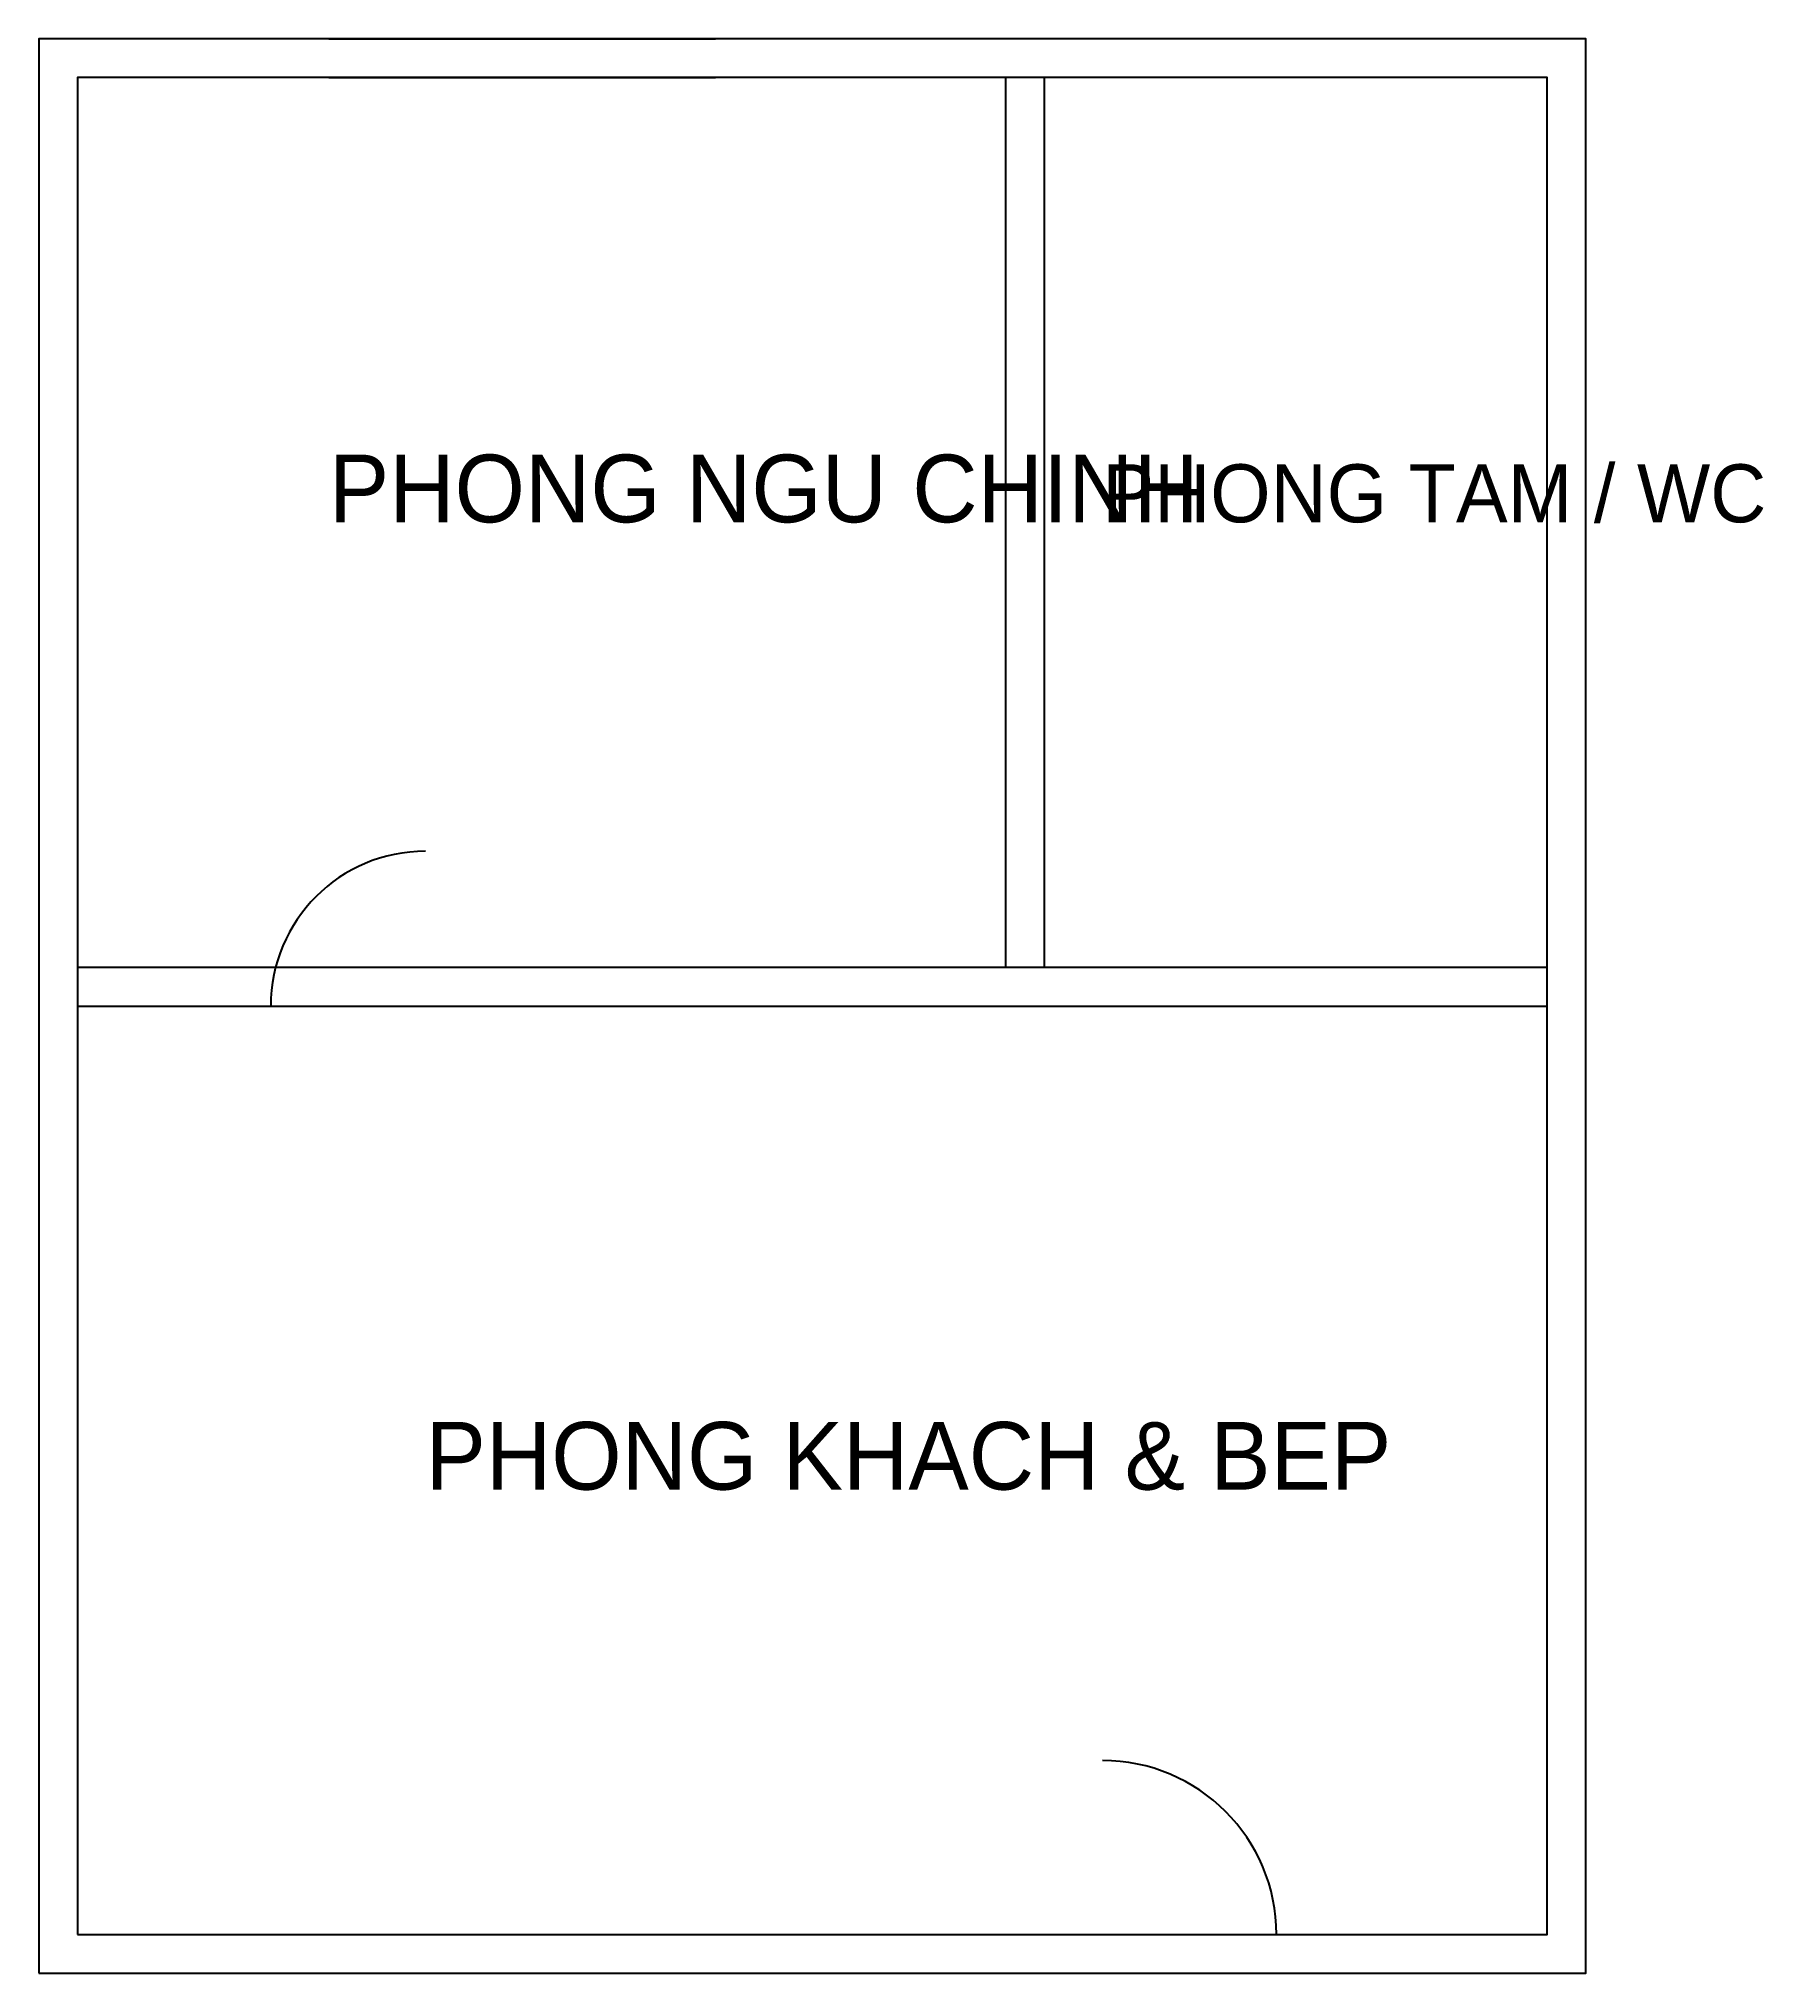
# Model space of a CAD drawing. Header units: metres. Extents: x 0 to 8.9, y 0 to 10.
import ezdxf

# ---------------------------------------------------------------- set-up
doc = ezdxf.new("R2010")
doc.units = ezdxf.units.M
for name, color, linetype in [('DOOR', 4, 'Continuous'), ('TEXT', 2, 'Continuous'), ('WALL', 1, 'Continuous'), ('WINDOW', 5, 'Continuous')]:
    doc.layers.add(name, color=color, linetype=linetype)

msp = doc.modelspace()

# ---------------------------------------------------------------- linework, layer by layer
at = {"layer": 'DOOR'}
msp.add_line((5.5, 0.2), (6.4, 0.2), dxfattribs=at)
for centre, radius, start, end in [((2, 5), 0.8, 90, 180), ((5.5, 0.2), 0.9, 0, 90)]:
    msp.add_arc(centre, radius, start, end, dxfattribs=at)
at = {"layer": 'WALL'}
for p, q in [((5, 5.2), (5, 9.8)), ((5.2, 5.2), (5.2, 9.8)), ((0.2, 5.2), (7.8, 5.2)), ((0.2, 5), (7.8, 5))]:
    msp.add_line(p, q, dxfattribs=at)
for points in [[(0, 0), (8, 0), (8, 10), (0, 10)], [(0.2, 0.2), (7.8, 0.2), (7.8, 9.8), (0.2, 9.8)]]:
    msp.add_lwpolyline(points, close=True, dxfattribs=at)
at = {"layer": 'WINDOW'}
for p, q in [((1.5, 10), (3.5, 10)), ((1.5, 9.8), (3.5, 9.8)), ((2, 0.2), (4, 0.2)), ((2, 0), (4, 0))]:
    msp.add_line(p, q, dxfattribs=at)

# ---------------------------------------------------------------- texts
at = {"layer": 'TEXT'}
for s, height, p in [('PHONG NGU CHINH', 0.35, (1.5, 7.5)), ('PHONG TAM / WC', 0.3, (5.5, 7.5)), ('PHONG KHACH & BEP', 0.35, (2, 2.5))]:
    msp.add_text(s, height=height, dxfattribs=at).set_placement(p)

doc.saveas('drawing.dxf')
